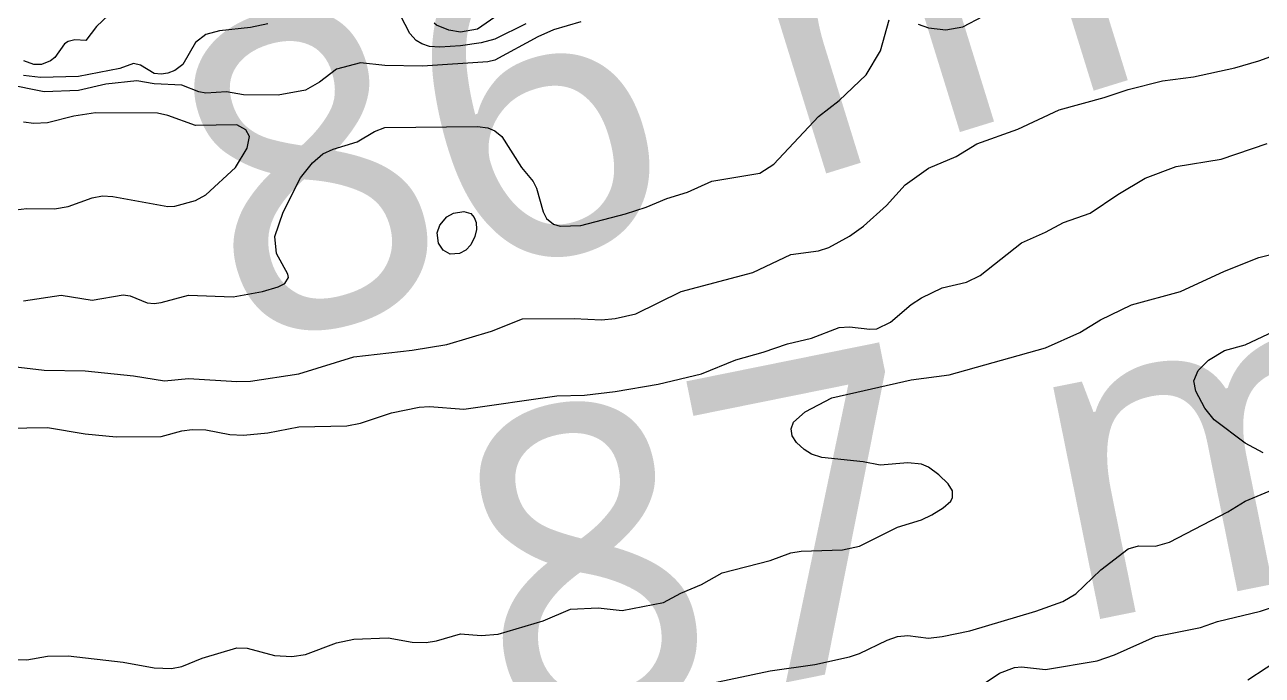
# Model space of a CAD drawing. Extents: x 474277 to 475042, y 254928 to 255625.
# Drawn here: x 474425.95 to 474453.52, y 255560.36 to 255574.86 of the extents above; entities that cross this region are included whole.
import ezdxf

# ---------------------------------------------------------------- set-up
doc = ezdxf.new("R2010")
doc.units = 0
doc.header["$MEASUREMENT"] = 0
doc.layers.add('BaseMapV2_DTM_export_MonNov09090547073261 — entities', color=1, linetype='CONTINUOUS')
doc.styles.get("Standard").update_dxf_attribs({"font": 'romans.shx'})

msp = doc.modelspace()

# ---------------------------------------------------------------- linework, layer by layer
at = {"layer": 'BaseMapV2_DTM_export_MonNov09090547073261 — entities', "color": 15, "linetype": 'Continuous', "true_color": 0xb7484b}
for points in [[(474427.952, 255575.206, 86.25), (474427.551, 255574.823, 86.25), (474427.312, 255574.516, 86.25), (474427.069, 255574.526, 86.25), (474426.916, 255574.488, 86.25), (474426.837, 255574.439, 86.25), (474426.618, 255574.132, 86.25), (474426.521, 255574.056, 86.25), (474426.321, 255573.979, 86.25), (474426.149, 255573.975, 86.25), (474425.932, 255574.056, 86.25)], [(474437.114, 255574.884, 86), (474436.423, 255574.544, 86), (474436.117, 255574.464, 86), (474435.657, 255574.396, 86), (474435.197, 255574.368, 86), (474434.967, 255574.382, 86), (474434.798, 255574.439, 86), (474434.672, 255574.516, 86), (474434.53, 255574.669, 86), (474434.212, 255575.283, 86)], [(474438.34, 255574.929, 85.75), (474437.727, 255574.75, 85.75), (474437.379, 255574.592, 85.75), (474436.423, 255574.075, 85.75), (474436.27, 255574.035, 85.75), (474434.813, 255573.943, 85.75), (474433.97, 255573.957, 85.75), (474433.433, 255574.018, 85.75), (474432.896, 255573.871, 85.75), (474432.513, 255573.581, 85.75), (474432.206, 255573.408, 85.75), (474431.593, 255573.293, 85.75), (474430.826, 255573.298, 85.75), (474430.443, 255573.367, 85.75), (474429.983, 255573.338, 85.75), (474429.829, 255573.368, 85.75), (474429.446, 255573.516, 85.75), (474428.833, 255573.55, 85.75), (474428.449, 255573.616, 85.75), (474427.759, 255573.542, 85.75), (474427.146, 255573.399, 85.75), (474426.379, 255573.371, 85.75), (474425.535, 255573.537, 85.75)], [(474428.986, 255568.672, 85.75), (474429.599, 255568.831, 85.75), (474430.596, 255568.797, 85.75), (474431.244, 255568.918, 85.75), (474431.593, 255569.022, 85.75), (474431.746, 255569.097, 85.75), (474431.824, 255569.225, 85.75), (474431.808, 255569.302, 85.75), (474431.555, 255569.762, 85.75), (474431.525, 255570.145, 85.75), (474431.71, 255570.682, 85.75), (474432.091, 255571.449, 85.75), (474432.36, 255571.788, 85.75), (474432.591, 255571.985, 85.75), (474432.82, 255572.09, 85.75), (474433.356, 255572.255, 85.75), (474433.74, 255572.485, 85.75), (474433.97, 255572.571, 85.75), (474436.04, 255572.592, 85.75), (474436.27, 255572.562, 85.75), (474436.423, 255572.499, 85.75), (474436.581, 255572.369, 85.75), (474437.02, 255571.679, 85.75), (474437.274, 255571.372, 85.75), (474437.348, 255571.219, 85.75), (474437.497, 255570.691, 85.75), (474437.574, 255570.544, 85.75), (474437.727, 255570.416, 85.75), (474437.88, 255570.374, 85.75), (474438.34, 255570.391, 85.75), (474439.337, 255570.648, 85.75), (474439.797, 255570.796, 85.75), (474440.257, 255570.993, 85.75), (474440.717, 255571.131, 85.75), (474441.254, 255571.374, 85.75), (474442.328, 255571.557, 85.75), (474442.64, 255571.755, 85.75), (474443.631, 255572.816, 85.75), (474444.091, 255573.177, 85.75), (474444.696, 255573.749, 85.75), (474445.014, 255574.286, 85.75), (474445.211, 255574.976, 85.75)], [(474436.423, 255575.033, 86.25), (474436.04, 255574.769, 86.25), (474435.657, 255574.7, 86.25), (474435.399, 255574.746, 86.25), (474435.12, 255574.854, 86.25), (474435.07, 255574.899, 86.25)], [(474445.855, 255574.879, 85.75), (474446.085, 255574.792, 85.75), (474446.468, 255574.75, 85.75), (474446.851, 255574.818, 85.75), (474447.3, 255575.053, 85.75)], [(474431.363, 255574.888, 86), (474430.979, 255574.804, 86), (474430.289, 255574.732, 86), (474429.983, 255574.646, 86), (474429.753, 255574.467, 86), (474429.473, 255573.979, 86), (474429.293, 255573.842, 86), (474429.139, 255573.786, 86), (474428.986, 255573.76, 86), (474428.833, 255573.78, 86), (474428.526, 255573.964, 86), (474428.372, 255573.999, 86), (474428.066, 255573.889, 86), (474427.146, 255573.708, 86), (474426.302, 255573.687, 86), (474425.919, 255573.733, 86)], [(474430.979, 255566.919, 86), (474432.053, 255567.077, 86), (474433.28, 255567.46, 86), (474434.583, 255567.608, 86), (474435.35, 255567.737, 86), (474436.347, 255568.03, 86), (474437.037, 255568.303, 86), (474438.187, 255568.314, 86), (474438.8, 255568.287, 86), (474439.107, 255568.313, 86), (474439.567, 255568.414, 86), (474440.571, 255568.918, 86), (474442.174, 255569.339, 86), (474443.018, 255569.738, 86), (474443.631, 255569.82, 86), (474443.861, 255569.9, 86), (474444.321, 255570.151, 86), (474444.635, 255570.375, 86), (474445.149, 255570.835, 86), (474445.568, 255571.295, 86), (474446.085, 255571.663, 86), (474446.698, 255571.928, 86), (474447.158, 255572.211, 86), (474448.078, 255572.537, 86), (474448.998, 255572.968, 86), (474449.995, 255573.243, 86), (474450.532, 255573.423, 86), (474451.299, 255573.617, 86), (474451.989, 255573.705, 86), (474452.909, 255573.902, 86), (474453.446, 255574.057, 86), (474453.982, 255574.254, 86)], [(474425.229, 255570.681, 85.5), (474425.995, 255570.765, 85.5), (474426.609, 255570.759, 85.5), (474426.916, 255570.813, 85.5), (474427.452, 255571.002, 85.5), (474427.682, 255571.051, 85.5), (474427.912, 255571.033, 85.5), (474429.139, 255570.809, 85.5), (474429.293, 255570.817, 85.5), (474429.753, 255570.942, 85.5), (474429.983, 255571.074, 85.5), (474430.647, 255571.679, 85.5), (474430.903, 255572.111, 85.5), (474430.954, 255572.369, 85.5), (474430.875, 255572.522, 85.5), (474430.673, 255572.632, 85.5), (474429.753, 255572.614, 85.5), (474429.139, 255572.844, 85.5), (474428.909, 255572.893, 85.5), (474427.529, 255572.897, 85.5), (474427.042, 255572.829, 85.5), (474426.456, 255572.677, 85.5), (474426.149, 255572.663, 85.5), (474425.919, 255572.689, 85.5)], [(474428.986, 255565.685, 86.25), (474429.446, 255565.809, 86.25), (474429.676, 255565.837, 86.25), (474429.983, 255565.829, 86.25), (474430.519, 255565.724, 86.25), (474430.826, 255565.714, 86.25), (474431.363, 255565.762, 86.25), (474432.053, 255565.901, 86.25), (474433.126, 255565.921, 86.25), (474433.433, 255565.98, 86.25), (474434.123, 255566.213, 86.25), (474434.737, 255566.338, 86.25), (474434.967, 255566.348, 86.25), (474435.733, 255566.291, 86.25), (474437.804, 255566.59, 86.25), (474438.417, 255566.606, 86.25), (474439.107, 255566.682, 86.25), (474440.063, 255566.848, 86.25), (474441.029, 255567.078, 86.25), (474441.791, 255567.392, 86.25), (474442.404, 255567.56, 86.25), (474442.941, 255567.746, 86.25), (474443.478, 255567.876, 86.25), (474444.091, 255568.113, 86.25), (474444.321, 255568.128, 86.25), (474444.781, 255568.075, 86.25), (474444.935, 255568.083, 86.25), (474445.24, 255568.228, 86.25), (474445.701, 255568.627, 86.25), (474445.931, 255568.775, 86.25), (474446.391, 255569, 86.25), (474446.928, 255569.122, 86.25), (474447.235, 255569.27, 86.25), (474448.155, 255570.004, 86.25), (474448.692, 255570.239, 86.25), (474449.089, 255570.452, 86.25), (474449.688, 255570.662, 86.25), (474450.302, 255571.081, 86.25), (474450.915, 255571.44, 86.25), (474451.605, 255571.7, 86.25), (474452.602, 255571.864, 86.25), (474453.633, 255572.216, 86.25)], [(474435.637, 255569.762, 86), (474435.427, 255569.749, 86), (474435.273, 255569.837, 86), (474435.169, 255569.992, 86), (474435.137, 255570.222, 86), (474435.197, 255570.394, 86), (474435.35, 255570.577, 86), (474435.503, 255570.663, 86), (474435.733, 255570.702, 86), (474435.887, 255570.652, 86), (474435.963, 255570.566, 86), (474436.005, 255570.452, 86), (474436.014, 255570.299, 86), (474435.98, 255570.145, 86), (474435.887, 255569.959, 86), (474435.775, 255569.839, 86), (474435.637, 255569.762, 86)], [(474429.446, 255560.551, 86.5), (474429.906, 255560.737, 86.5), (474430.673, 255560.967, 86.5), (474430.903, 255560.964, 86.5), (474431.516, 255560.796, 86.5), (474431.9, 255560.776, 86.5), (474432.206, 255560.822, 86.5), (474432.896, 255561.078, 86.5), (474433.28, 255561.162, 86.5), (474434.046, 255561.192, 86.5), (474434.583, 255561.098, 86.5), (474434.89, 255561.091, 86.5), (474435.12, 255561.127, 86.5), (474435.657, 255561.284, 86.5), (474436.117, 255561.241, 86.5), (474436.5, 255561.272, 86.5), (474437.497, 255561.571, 86.5), (474438.11, 255561.831, 86.5), (474438.724, 255561.862, 86.5), (474439.26, 255561.798, 86.5), (474440.181, 255561.979, 86.5), (474440.564, 255562.187, 86.5), (474441.024, 255562.379, 86.5), (474441.484, 255562.645, 86.5), (474442.558, 255562.917, 86.5), (474443.018, 255563.084, 86.5), (474443.248, 255563.125, 86.5), (474444.168, 255563.156, 86.5), (474444.551, 255563.238, 86.5), (474445.395, 255563.662, 86.5), (474445.931, 255563.824, 86.5), (474446.158, 255563.934, 86.5), (474446.409, 255564.088, 86.5), (474446.584, 255564.241, 86.5), (474446.621, 255564.318, 86.5), (474446.617, 255564.471, 86.5), (474446.524, 255564.625, 86.5), (474446.315, 255564.824, 86.5), (474446.085, 255564.997, 86.5), (474445.931, 255565.066, 86.5), (474445.625, 255565.098, 86.5), (474445.011, 255565.043, 86.5), (474444.628, 255565.117, 86.5), (474443.708, 255565.212, 86.5), (474443.478, 255565.286, 86.5), (474443.311, 255565.391, 86.5), (474443.144, 255565.545, 86.5), (474443.045, 255565.698, 86.5), (474443.022, 255565.851, 86.5), (474443.078, 255566.005, 86.5), (474443.334, 255566.235, 86.5), (474443.934, 255566.541, 86.5), (474445.701, 255566.947, 86.5), (474446.545, 255567.054, 86.5), (474448.692, 255567.662, 86.5), (474449.454, 255567.998, 86.5), (474449.918, 255568.283, 86.5), (474450.609, 255568.62, 86.5), (474451.701, 255568.918, 86.5), (474452.679, 255569.371, 86.5), (474453.446, 255569.673, 86.5), (474454.059, 255569.829, 86.5)], [(474425.919, 255568.711, 85.75), (474426.762, 255568.837, 85.75), (474427.452, 255568.724, 85.75), (474428.142, 255568.84, 85.75), (474428.296, 255568.818, 85.75), (474428.679, 255568.661, 85.75), (474428.833, 255568.647, 85.75), (474428.986, 255568.672, 85.75)], [(474453.539, 255565.315, 86.75), (474453.139, 255565.536, 86.75), (474452.449, 255566.05, 86.75), (474452.24, 255566.311, 86.75), (474452.04, 255566.695, 86.75), (474451.993, 255566.925, 86.75), (474452.092, 255567.155, 86.75), (474452.325, 255567.385, 86.75), (474452.679, 255567.601, 86.75), (474453.139, 255567.726, 86.75), (474454.041, 255568.152, 86.75)], [(474425.689, 255567.24, 86), (474426.379, 255567.158, 86), (474427.299, 255567.143, 86), (474428.372, 255567.035, 86), (474429.063, 255566.923, 86), (474429.599, 255566.977, 86), (474430.673, 255566.906, 86), (474430.979, 255566.919, 86)], [(474425.535, 255565.868, 86.25), (474426.456, 255565.883, 86.25), (474427.299, 255565.743, 86.25), (474427.989, 255565.671, 86.25), (474428.986, 255565.685, 86.25)], [(474441.254, 255560.181, 86.75), (474442.558, 255560.457, 86.75), (474443.554, 255560.598, 86.75), (474444.321, 255560.765, 86.75), (474444.551, 255560.842, 86.75), (474445.165, 255561.14, 86.75), (474445.395, 255561.223, 86.75), (474445.625, 255561.244, 86.75), (474446.085, 255561.182, 86.75), (474446.391, 255561.22, 86.75), (474447.005, 255561.348, 86.75), (474448.478, 255561.788, 86.75), (474449.075, 255562.005, 86.75), (474449.368, 255562.171, 86.75), (474449.924, 255562.708, 86.75), (474450.532, 255563.179, 86.75), (474450.762, 255563.243, 86.75), (474451.145, 255563.233, 86.75), (474451.452, 255563.327, 86.75), (474452.755, 255564.003, 86.75), (474453.139, 255564.239, 86.75), (474453.676, 255564.462, 86.75)], [(474447.1, 255560.024, 87), (474447.667, 255560.407, 87), (474448.002, 255560.528, 87), (474448.155, 255560.544, 87), (474448.692, 255560.485, 87), (474449.842, 255560.679, 87), (474450.225, 255560.81, 87), (474451.145, 255561.218, 87), (474452.142, 255561.423, 87), (474452.525, 255561.554, 87), (474453.481, 255561.788, 87), (474453.906, 255561.928, 87)], [(474424.615, 255560.747, 86.5), (474425.995, 255560.702, 86.5), (474426.456, 255560.784, 86.5), (474426.916, 255560.788, 86.5), (474428.142, 255560.647, 86.5), (474428.833, 255560.521, 86.5), (474429.216, 255560.511, 86.5), (474429.446, 255560.551, 86.5)], [(474453.197, 255560.254, 87.25), (474454.013, 255560.791, 87.25)]]:
    msp.add_polyline3d(points, dxfattribs=at)

# ---------------------------------------------------------------- texts
at = {"layer": 'BaseMapV2_DTM_export_MonNov09090547073261 — entities', "color": 250, "true_color": 0x323232, "char_height": 0.2, "width": 17.61571, "attachment_point": 7}
for s, insert, rotation in [('\\fOpen Sans|i0|b0;\\H7.02279;86\\~m', (474430.823, 255567.425), 17.2059), ('\\fOpen Sans|i0|b0;\\H7.02279;87\\~m', (474436.579, 255558.816), 11.433)]:
    msp.add_mtext(s, dxfattribs=dict(at, insert=insert, rotation=rotation))

doc.saveas('drawing.dxf')
